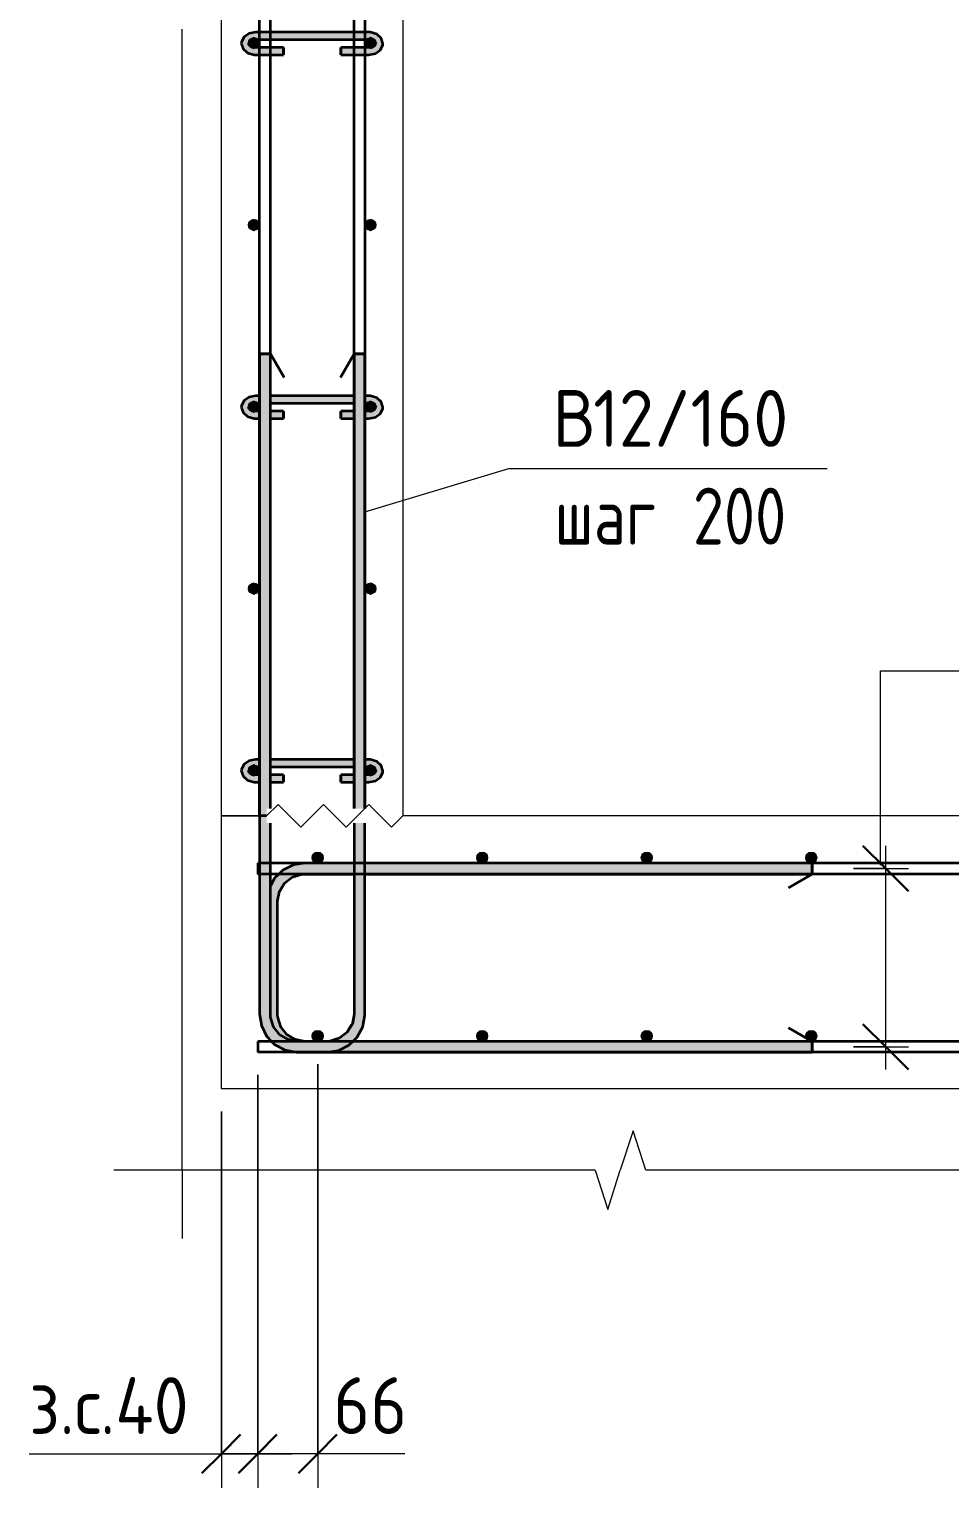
# Model space of a CAD drawing. Header units: millimetres. Extents: x 30199 to 69236, y -5153 to 33423.
# Drawn here: x 59886 to 60898, y -3369 to -1765 of the extents above; entities that cross this region are included whole.
import ezdxf

# ---------------------------------------------------------------- set-up
doc = ezdxf.new("R2010")
doc.units = ezdxf.units.MM
for name, color, linetype, lineweight in [('AA_Dim', 7, 'Continuous', 9), ('AA_Dim-25', 7, 'Continuous', 9), ('AA_Oformlenie', 7, 'Continuous', 9), ('AA_Vinoska', 7, 'Continuous', 9), ('AF_Stena_Опалубка', 253, 'Continuous', 20), ('KR_Armatura', 7, 'Continuous', 20), ('KR_Armatura_Tonkie', 7, 'Continuous', 20), ('KR_Fundament', 7, 'Continuous', 20)]:
    doc.layers.add(name, color=color, linetype=linetype, lineweight=lineweight)
doc.styles.add('ISOCPEUR_1', font='isocpeur.ttf', dxfattribs={"width": 0.9, "height": 62.5})
doc.styles.add('ISOCPEUR_8', font='isocpeur.ttf', dxfattribs={"width": 0.8, "height": 62.5})
doc.dimstyles.new('00_Точн_3_знака__прозр_', dxfattribs={"dimscale": 304.8, "dimtxt": 62.248823, "dimasz": 0.139436, "dimexe": 0.123031, "dimexo": 0.082021, "dimgap": 0.008202, "dimtad": 1, "dimdec": 3, "dimrnd": 0.001, "dimdsep": 46, "dimtxsty": 'ISOCPEUR_1', "dimblk1": 'OBLIQUE', "dimblk2": 'OBLIQUE', "dimsah": 1, "dimcen": 0.09, "dimdle": 0.123031, "dimazin": 0, "dimtfac": 1, "dimtdec": 4, "dimtix": 1, "dimtmove": 1, "dimatfit": 3, "dimfxl": 1, "dimtvp": 1, "dimtolj": 1, "dimtzin": 0, "dimlwd": 18, "dimlwe": 18, "dimarcsym": 2})
doc.dimstyles.new('10_Раскладка_арматуры_с_засечками', dxfattribs={"dimscale": 304.8, "dimtxt": 0.18, "dimasz": 0.164042, "dimexe": 0.082021, "dimexo": 0, "dimgap": 0, "dimtad": 1, "dimdec": 3, "dimrnd": 0.001, "dimdsep": 46, "dimtxsty": 'ISOCPEUR_1', "dimblk1": 'OBLIQUE', "dimblk2": 'OBLIQUE', "dimsah": 1, "dimcen": 0.09, "dimdle": 0.082021, "dimazin": 0, "dimtfac": 1, "dimtdec": 4, "dimtix": 1, "dimtmove": 0, "dimatfit": 3, "dimfxl": 1, "dimtvp": 1, "dimtolj": 1, "dimtzin": 0, "dimlwd": 18, "dimlwe": 18, "dimarcsym": 2})

# ---------------------------------------------------------------- blocks, each defined once
blk = doc.blocks.new('350_Стержень П торец СК-СГ _НесАрм_РабПлоск_ - 350_Стержень П торец СК-СГ _НесАрм_РабПлоск_-4075653-1-1 Армирование')
at = {"layer": 'KR_Armatura_Tonkie', "lineweight": 35}
for points in [[(-32781, -2724), (-32773.1, -2724), (-32772, -2716.2), (-32768.7, -2708.6), (-32764.3, -2702.8), (-32758.1, -2698), (-32749.8, -2694.9), (-32743.1, -2693.8), (-32743.1, -2682), (-32753.9, -2683.4), (-32764.1, -2687.6), (-32772.8, -2694.3), (-32779.4, -2703), (-32781, -2706.7), (-32781, -2722.8)], [(-32780, -2848), (-32773.1, -2848), (-32773.3, -2724), (-32781, -2724), (-32781, -2848), (-32780.6, -2848)], [(-32748.7, -2878), (-32743.1, -2878), (-32751, -2876.9), (-32758.8, -2873.5), (-32764.8, -2868.5), (-32769, -2863), (-32772, -2855.8), (-32773.3, -2848), (-32781, -2848), (-32780, -2855.8), (-32776.6, -2863.5), (-32771.7, -2869.6), (-32765.7, -2874.1), (-32757.8, -2877.1), (-32750.1, -2878)], [(-32185.1, -2890), (-32185.1, -2878), (-32689.9, -2878.2), (-32698.2, -2884.5), (-32709.1, -2888.7), (-32719, -2890), (-32195.3, -2890)]]:
    blk.add_hatch(color=256, dxfattribs=at).paths.add_polyline_path(points)
h = blk.add_hatch(color=256, dxfattribs=at)
h.paths.add_polyline_path([(-32185.1, -2694), (-32185.1, -2682), (-32677, -2682.2), (-32677, -2694), (-32195.3, -2694)])
h.paths.add_polyline_path([(-32689, -2694), (-32689, -2682), (-32743.1, -2682.2), (-32743.1, -2694), (-32699.6, -2694)])
for p, q in [((-32688.9, -2682), (-32743.1, -2682)), ((-32743.1, -2694), (-32688.9, -2694)), ((-32185.1, -2682), (-32677, -2682)), ((-32677, -2694), (-32185.1, -2694)), ((-32185.1, -2694), (-32211, -2709)), ((-32185.1, -2682), (-32185.1, -2694)), ((-32185.1, -2693.8), (-32185.1, -2682.2)), ((-32773.1, -2848), (-32773.1, -2724)), ((-32185.1, -2878), (-32211, -2863)), ((-32719, -2878), (-32743.1, -2878)), ((-32185.1, -2878), (-32689.7, -2878)), ((-32185.1, -2878), (-32185.1, -2890)), ((-32185.1, -2889.8), (-32185.1, -2878.2)), ((-32743.1, -2890), (-32185.1, -2890))]:
    blk.add_line(p, q, dxfattribs=at)
at = {"layer": 'KR_Armatura_Tonkie', "lineweight": 35, "flags": 128}
for points in [[(-32771.7, -2694), (-32776.5, -2698.6), (-32781, -2706.9)], [(-32773.1, -2724), (-32771.1, -2713.3), (-32765.5, -2704.1), (-32757, -2697.4), (-32746.6, -2694.2), (-32743.1, -2694)], [(-32743.1, -2682), (-32755.7, -2684), (-32767.3, -2689.7), (-32771.7, -2694)], [(-32743.1, -2878), (-32753.7, -2876), (-32763, -2870.4), (-32769.7, -2861.9), (-32772.9, -2851.5), (-32773.1, -2848)]]:
    blk.add_lwpolyline(points, dxfattribs=at)
blk = doc.blocks.new('261_Шпилька массив _НесАрм_РабПлоск_ - 8 А240-4169543-1-1 Армирование')
at = {"layer": 'KR_Armatura_Tonkie', "lineweight": 35}
for points in [[(-32797.1, -1791.8), (-32797.1, -1785), (-32803.2, -1783.5), (-32804.6, -1781.8), (-32805.1, -1780.5), (-32804, -1777.7), (-32800.5, -1775.5), (-32797.1, -1774.8), (-32797.1, -1768), (-32803.1, -1769), (-32805.9, -1770.3), (-32809.6, -1773.4), (-32811.8, -1776.2), (-32813.1, -1780.5), (-32811.8, -1784.8), (-32808.4, -1788.5), (-32803, -1791), (-32800.5, -1791.3)], [(-32676.9, -1774.8), (-32673.2, -1774.8), (-32673.2, -1768), (-32797.1, -1768.1), (-32797.1, -1774.8), (-32688.9, -1774.8)], [(-32733.3, -1776), (-32673.2, -1775.9), (-32673.2, -1774.8), (-32797.1, -1775.1), (-32797.1, -1776), (-32766.9, -1776)], [(-32673.2, -1791.8), (-32667.1, -1790.9), (-32661.9, -1788.5), (-32658.4, -1784.8), (-32657.2, -1780.5), (-32658.4, -1776.2), (-32660.8, -1772.6), (-32665.7, -1769.5), (-32673.2, -1768.1), (-32673.2, -1774.8), (-32669.2, -1775.6), (-32666.3, -1777.7), (-32665.3, -1780.7), (-32666, -1782.3), (-32667.8, -1783.7), (-32673.2, -1785.1), (-32673.2, -1791)], [(-32783.7, -1791.8), (-32766.8, -1791.8), (-32766.9, -1785), (-32797.1, -1785.1), (-32797.1, -1791.8), (-32793, -1791.8)], [(-32766.9, -1793), (-32766.8, -1792.8), (-32766.9, -1791.8), (-32797.1, -1791.8), (-32797.1, -1793), (-32781, -1793)], [(-32676.9, -1791.8), (-32673.2, -1791.8), (-32673.2, -1785), (-32703.5, -1785.1), (-32703.5, -1791.8), (-32682.8, -1791.8)], [(-32676.9, -1793), (-32673.2, -1792.8), (-32673.2, -1791.8), (-32703.5, -1791.8), (-32703.5, -1793), (-32682.8, -1793)], [(-32797.1, -2191.8), (-32797.1, -2185), (-32803.2, -2183.5), (-32804.6, -2181.8), (-32805.1, -2180.5), (-32804, -2177.7), (-32800.4, -2175.5), (-32797.1, -2174.8), (-32797.1, -2168), (-32803.1, -2169), (-32805.9, -2170.3), (-32809.1, -2172.8), (-32811.8, -2176.2), (-32813.1, -2180.5), (-32811.8, -2184.8), (-32807.7, -2188.8), (-32803, -2191), (-32800.5, -2191.3)], [(-32673.2, -2191.8), (-32667.1, -2190.9), (-32661.9, -2188.5), (-32658.4, -2184.8), (-32657.2, -2180.5), (-32658.4, -2176.2), (-32660.8, -2172.6), (-32666, -2169.4), (-32673.2, -2168.1), (-32673.2, -2174.8), (-32669.2, -2175.6), (-32666.3, -2177.7), (-32665.3, -2180.7), (-32666, -2182.3), (-32667.8, -2183.7), (-32673.2, -2185.1), (-32673.2, -2191)], [(-32797.1, -2591.8), (-32797.1, -2585), (-32803.2, -2583.5), (-32804.6, -2581.8), (-32805.1, -2580.5), (-32804, -2577.7), (-32800.5, -2575.5), (-32797.1, -2574.8), (-32797.1, -2568), (-32803.1, -2569), (-32805.9, -2570.3), (-32809.6, -2573.4), (-32811.8, -2576.2), (-32813.1, -2580.5), (-32811.8, -2584.8), (-32808.4, -2588.5), (-32803, -2591), (-32800.5, -2591.3)], [(-32673.2, -2591.8), (-32667.1, -2590.9), (-32661.9, -2588.5), (-32658.4, -2584.8), (-32657.2, -2580.5), (-32658.4, -2576.2), (-32660.8, -2572.6), (-32666, -2569.4), (-32673.2, -2568.1), (-32673.2, -2574.8), (-32669.2, -2575.6), (-32666.3, -2577.7), (-32665.3, -2580.7), (-32666, -2582.3), (-32667.8, -2583.7), (-32673.2, -2585.1), (-32673.2, -2591)]]:
    blk.add_hatch(color=256, dxfattribs=at).paths.add_polyline_path(points)
h = blk.add_hatch(color=256, dxfattribs=at)
h.paths.add_polyline_path([(-32797.1, -1793), (-32797.1, -1791.8), (-32803.2, -1790.9), (-32808.4, -1788.5), (-32806.9, -1789.8), (-32804.6, -1791.3), (-32803.1, -1792), (-32800.5, -1792.4)])
h.paths.add_polyline_path([(-32804.5, -1779), (-32803.2, -1777.4), (-32797.1, -1775.9), (-32797.1, -1774.8), (-32801.1, -1775.6), (-32804, -1777.7), (-32804.2, -1778.3)])
h = blk.add_hatch(color=256, dxfattribs=at)
h.paths.add_polyline_path([(-32673.2, -1793), (-32665.7, -1791.5), (-32660.8, -1788.4), (-32658.4, -1784.8), (-32661.9, -1788.5), (-32667.3, -1791), (-32673.2, -1791.8), (-32673.2, -1792.8)])
h.paths.add_polyline_path([(-32666, -1778.6), (-32666.3, -1777.7), (-32669.9, -1775.5), (-32673.2, -1775.1), (-32673.2, -1776), (-32672.6, -1776.1), (-32666, -1778.6)])
h = blk.add_hatch(color=256, dxfattribs=at)
h.paths.add_polyline_path([(-32797.1, -2193), (-32797.1, -2191.8), (-32803.2, -2190.9), (-32808.4, -2188.5), (-32808.2, -2188.8), (-32804.6, -2191.3), (-32803.1, -2192), (-32800.5, -2192.4)])
h.paths.add_polyline_path([(-32804.5, -2179), (-32803.2, -2177.4), (-32797.1, -2175.9), (-32797.1, -2174.8), (-32801.1, -2175.6), (-32804, -2177.7), (-32804.2, -2178.3)])
h = blk.add_hatch(color=256, dxfattribs=at)
h.paths.add_polyline_path([(-32733.3, -2174.8), (-32689, -2174.7), (-32689, -2168), (-32781, -2168.2), (-32781, -2174.8), (-32766.9, -2174.8)])
h.paths.add_polyline_path([(-32793, -2174.8), (-32793, -2174.8), (-32793, -2168), (-32797.1, -2168.1), (-32797.1, -2174.8), (-32793.3, -2174.8)])
h.paths.add_polyline_path([(-32673.2, -2174.8), (-32673.2, -2168), (-32677, -2168.1), (-32676.9, -2174.8)])
h = blk.add_hatch(color=256, dxfattribs=at)
h.paths.add_polyline_path([(-32676.9, -2176), (-32673.2, -2175.9), (-32673.2, -2174.8), (-32677, -2174.8), (-32677, -2176)])
h.paths.add_polyline_path([(-32797.1, -2176), (-32793, -2175.9), (-32793, -2174.8), (-32797.1, -2174.8), (-32797.1, -2175.9)])
h.paths.add_polyline_path([(-32781, -2176), (-32689, -2175.8), (-32689, -2174.8), (-32781, -2174.9), (-32781, -2175.9)])
h = blk.add_hatch(color=256, dxfattribs=at)
h.paths.add_polyline_path([(-32673.2, -2193), (-32665.7, -2191.5), (-32660.8, -2188.4), (-32658.4, -2184.8), (-32661.9, -2188.5), (-32667.3, -2191), (-32673.2, -2191.8), (-32673.2, -2192.8)])
h.paths.add_polyline_path([(-32666, -2178.6), (-32666.3, -2177.7), (-32669.9, -2175.5), (-32673.2, -2174.8), (-32673.2, -2176), (-32672.6, -2176.1), (-32666, -2178.6)])
h = blk.add_hatch(color=256, dxfattribs=at)
h.paths.add_polyline_path([(-32793, -2191.8), (-32793, -2191.6), (-32792.9, -2187.8), (-32793, -2185), (-32797.1, -2185.1), (-32797.1, -2191.8)])
h.paths.add_polyline_path([(-32766.9, -2191.8), (-32766.8, -2191.8), (-32766.9, -2185), (-32781, -2185.1), (-32781, -2191.8)])
h = blk.add_hatch(color=256, dxfattribs=at)
h.paths.add_polyline_path([(-32793, -2193), (-32793, -2192.8), (-32793, -2191.8), (-32797.1, -2191.8), (-32797.1, -2193)])
h.paths.add_polyline_path([(-32766.9, -2193), (-32766.8, -2192.8), (-32766.9, -2191.8), (-32781, -2191.8), (-32781, -2193)])
h = blk.add_hatch(color=256, dxfattribs=at)
h.paths.add_polyline_path([(-32689, -2191.8), (-32689, -2191.6), (-32688.9, -2187.9), (-32689, -2185), (-32703.5, -2185.1), (-32703.5, -2191.8), (-32699.6, -2191.8)])
h.paths.add_polyline_path([(-32677, -2191.8), (-32673.2, -2191.8), (-32673.2, -2185), (-32677, -2185.2), (-32677, -2191.8)])
h = blk.add_hatch(color=256, dxfattribs=at)
h.paths.add_polyline_path([(-32703.5, -2193), (-32689, -2192.8), (-32689, -2191.8), (-32703.5, -2191.8), (-32703.5, -2192.8)])
h.paths.add_polyline_path([(-32676.9, -2193), (-32673.2, -2192.8), (-32673.2, -2191.8), (-32677, -2191.9), (-32677, -2193)])
h = blk.add_hatch(color=256, dxfattribs=at)
h.paths.add_polyline_path([(-32797.1, -2593), (-32797.1, -2591.8), (-32803.2, -2590.9), (-32808.4, -2588.5), (-32809.1, -2588.1), (-32804.6, -2591.3), (-32803.1, -2592), (-32800.5, -2592.4)])
h.paths.add_polyline_path([(-32804.5, -2579), (-32803.2, -2577.4), (-32797.1, -2575.9), (-32797.1, -2574.8), (-32801.1, -2575.6), (-32804, -2577.7), (-32804.2, -2578.3)])
h = blk.add_hatch(color=256, dxfattribs=at)
h.paths.add_polyline_path([(-32699.6, -2574.8), (-32689, -2574.7), (-32689, -2568), (-32781, -2568.2), (-32781, -2574.8), (-32733.3, -2574.8)])
h.paths.add_polyline_path([(-32793, -2574.8), (-32793, -2568), (-32797.1, -2568.1), (-32797.1, -2574.8), (-32793, -2574.8)])
h.paths.add_polyline_path([(-32676.9, -2574.8), (-32673.2, -2574.8), (-32673.2, -2568), (-32677, -2568.1), (-32677, -2574.8)])
h = blk.add_hatch(color=256, dxfattribs=at)
h.paths.add_polyline_path([(-32676.9, -2576), (-32673.2, -2575.9), (-32673.2, -2574.8), (-32677, -2574.8), (-32677, -2576)])
h.paths.add_polyline_path([(-32797.1, -2576), (-32793, -2575.9), (-32793, -2574.8), (-32797.1, -2574.8), (-32797.1, -2575.9)])
h.paths.add_polyline_path([(-32781, -2576), (-32689, -2575.8), (-32689, -2574.8), (-32781, -2574.9), (-32781, -2575.9)])
h = blk.add_hatch(color=256, dxfattribs=at)
h.paths.add_polyline_path([(-32673.2, -2593), (-32665.7, -2591.5), (-32660.8, -2588.4), (-32658.4, -2584.8), (-32661.9, -2588.5), (-32667.3, -2591), (-32673.2, -2591.8), (-32673.2, -2592.8)])
h.paths.add_polyline_path([(-32666, -2578.6), (-32666.3, -2577.7), (-32669.9, -2575.5), (-32673.2, -2574.8), (-32673.2, -2576), (-32672.6, -2576.1), (-32666, -2578.6)])
h = blk.add_hatch(color=256, dxfattribs=at)
h.paths.add_polyline_path([(-32793, -2591.8), (-32793, -2585), (-32797.1, -2585.1), (-32797.1, -2591.8), (-32793, -2591.8)])
h.paths.add_polyline_path([(-32781, -2591.8), (-32766.8, -2591.8), (-32766.9, -2585), (-32781, -2585.1), (-32781, -2591.8)])
h = blk.add_hatch(color=256, dxfattribs=at)
h.paths.add_polyline_path([(-32797.1, -2593), (-32793, -2592.8), (-32793, -2591.8), (-32797.1, -2591.8), (-32797.1, -2592.8)])
h.paths.add_polyline_path([(-32766.8, -2593), (-32766.9, -2591.8), (-32781, -2591.8), (-32781, -2593), (-32766.9, -2593)])
h = blk.add_hatch(color=256, dxfattribs=at)
h.paths.add_polyline_path([(-32689, -2591.8), (-32689, -2591.6), (-32688.9, -2587.8), (-32689, -2585), (-32703.5, -2585.1), (-32703.5, -2591.8), (-32699.6, -2591.8)])
h.paths.add_polyline_path([(-32676.9, -2591.8), (-32673.2, -2591.8), (-32673.2, -2585), (-32677, -2585.2), (-32677, -2591.8)])
h = blk.add_hatch(color=256, dxfattribs=at)
h.paths.add_polyline_path([(-32676.9, -2593), (-32673.2, -2592.8), (-32673.2, -2591.8), (-32677, -2591.9), (-32677, -2593)])
h.paths.add_polyline_path([(-32703.5, -2593), (-32689, -2592.8), (-32689, -2591.8), (-32703.5, -2591.8), (-32703.5, -2592.8)])
for p, q in [((-32793, -1768), (-32797.1, -1768)), ((-32797.1, -1776), (-32793, -1776)), ((-32781, -1768), (-32793, -1768)), ((-32793, -1776), (-32781, -1776)), ((-32688.9, -1768), (-32781, -1768)), ((-32781, -1776), (-32688.9, -1776)), ((-32676.9, -1768), (-32688.9, -1768)), ((-32688.9, -1776), (-32676.9, -1776)), ((-32673.2, -1768), (-32676.9, -1768)), ((-32676.9, -1776), (-32673.2, -1776)), ((-32793, -1785), (-32797.1, -1785)), ((-32797.1, -1793), (-32793, -1793)), ((-32781, -1785), (-32793, -1785)), ((-32793, -1793), (-32781, -1793)), ((-32766.8, -1785), (-32781, -1785)), ((-32781, -1793), (-32766.8, -1793)), ((-32766.8, -1785), (-32766.8, -1791.8)), ((-32766.8, -1786.2), (-32766.8, -1785.1)), ((-32766.8, -1792.8), (-32766.8, -1786.2)), ((-32766.8, -1791.8), (-32766.8, -1793)), ((-32688.9, -1785), (-32703.5, -1785)), ((-32703.5, -1791.8), (-32703.5, -1785)), ((-32703.5, -1785.1), (-32703.5, -1786.2)), ((-32703.5, -1786.2), (-32703.5, -1792.8)), ((-32703.5, -1793), (-32703.5, -1791.8)), ((-32703.5, -1793), (-32688.9, -1793)), ((-32676.9, -1785), (-32688.9, -1785)), ((-32688.9, -1793), (-32676.9, -1793)), ((-32673.2, -1785), (-32676.9, -1785)), ((-32676.9, -1793), (-32673.2, -1793)), ((-32793, -2168), (-32797.1, -2168)), ((-32797.1, -2176), (-32793, -2176)), ((-32689, -2168), (-32781, -2168)), ((-32781, -2176), (-32689, -2176)), ((-32673.2, -2168), (-32676.9, -2168)), ((-32676.9, -2176), (-32673.2, -2176)), ((-32793, -2185), (-32797.1, -2185)), ((-32797.1, -2193), (-32793, -2193)), ((-32766.8, -2185), (-32781, -2185)), ((-32781, -2193), (-32766.8, -2193)), ((-32766.8, -2185), (-32766.8, -2191.8)), ((-32766.8, -2186.2), (-32766.8, -2185.1)), ((-32766.8, -2188.8), (-32766.8, -2186.2)), ((-32766.8, -2192.8), (-32766.8, -2189)), ((-32766.8, -2191.8), (-32766.8, -2193)), ((-32689, -2185), (-32703.5, -2185)), ((-32703.5, -2191.8), (-32703.5, -2185)), ((-32703.5, -2185.1), (-32703.5, -2186.2)), ((-32703.5, -2186.2), (-32703.5, -2188.8)), ((-32703.5, -2189), (-32703.5, -2192.8)), ((-32703.5, -2193), (-32703.5, -2191.8)), ((-32703.5, -2193), (-32689, -2193)), ((-32673.2, -2185), (-32676.9, -2185)), ((-32676.9, -2193), (-32673.2, -2193)), ((-32793, -2568), (-32797.1, -2568)), ((-32797.1, -2576), (-32793, -2576)), ((-32689, -2568), (-32781, -2568)), ((-32781, -2576), (-32689, -2576)), ((-32673.2, -2568), (-32676.9, -2568)), ((-32676.9, -2576), (-32673.2, -2576)), ((-32793, -2585), (-32797.1, -2585)), ((-32797.1, -2593), (-32793, -2593)), ((-32766.8, -2585), (-32781, -2585)), ((-32781, -2593), (-32766.8, -2593)), ((-32766.8, -2585), (-32766.8, -2591.8)), ((-32766.8, -2586.2), (-32766.8, -2585.1)), ((-32766.8, -2592.8), (-32766.8, -2586.2)), ((-32766.8, -2591.8), (-32766.8, -2593)), ((-32689, -2585), (-32703.5, -2585)), ((-32703.5, -2591.8), (-32703.5, -2585)), ((-32703.5, -2585.1), (-32703.5, -2586.2)), ((-32703.5, -2586.2), (-32703.5, -2592.8)), ((-32703.5, -2593), (-32703.5, -2591.8)), ((-32703.5, -2593), (-32689, -2593)), ((-32673.2, -2585), (-32676.9, -2585)), ((-32676.9, -2593), (-32673.2, -2593))]:
    blk.add_line(p, q, dxfattribs=at)
at = {"layer": 'KR_Armatura_Tonkie', "lineweight": 35, "flags": 128}
for points in [[(-32797.1, -1768), (-32804.6, -1769.5), (-32810.3, -1773.4), (-32812.9, -1778.9), (-32813.1, -1780.5)], [(-32813.1, -1780.5), (-32811.2, -1786.4), (-32806.2, -1790.8), (-32798.9, -1792.9), (-32797.1, -1793)], [(-32805.1, -1780.5), (-32804.1, -1778.5), (-32800.3, -1776.4), (-32797.1, -1776)], [(-32797.1, -1785), (-32802.1, -1783.9), (-32804.7, -1781.7), (-32805.1, -1780.5)], [(-32657.2, -1780.5), (-32659.1, -1774.6), (-32664.1, -1770.2), (-32671.4, -1768.1), (-32673.2, -1768)], [(-32673.2, -1776), (-32668.2, -1777.1), (-32665.6, -1779.3), (-32665.2, -1780.5)], [(-32673.2, -1793), (-32665.6, -1791.5), (-32660, -1787.6), (-32657.3, -1782.1), (-32657.2, -1780.5)], [(-32665.2, -1780.5), (-32666.2, -1782.5), (-32669.9, -1784.5), (-32673.2, -1785)], [(-32797.1, -2168), (-32804.6, -2169.5), (-32810.3, -2173.4), (-32812.9, -2178.9), (-32813.1, -2180.5)], [(-32813.1, -2180.5), (-32811.2, -2186.4), (-32806.2, -2190.8), (-32798.9, -2192.9), (-32797.1, -2193)], [(-32805.1, -2180.5), (-32804.1, -2178.5), (-32800.3, -2176.4), (-32797.1, -2176)], [(-32797.1, -2185), (-32802.1, -2183.9), (-32804.7, -2181.7), (-32805.1, -2180.5)], [(-32657.2, -2180.5), (-32659.1, -2174.6), (-32664.1, -2170.2), (-32671.4, -2168.1), (-32673.2, -2168)], [(-32673.2, -2176), (-32668.2, -2177.1), (-32665.6, -2179.3), (-32665.2, -2180.5)], [(-32673.2, -2193), (-32665.6, -2191.5), (-32660, -2187.6), (-32657.3, -2182.1), (-32657.2, -2180.5)], [(-32665.2, -2180.5), (-32666.2, -2182.5), (-32669.9, -2184.5), (-32673.2, -2185)], [(-32797.1, -2568), (-32804.6, -2569.5), (-32810.3, -2573.4), (-32812.9, -2578.9), (-32813.1, -2580.5)], [(-32813.1, -2580.5), (-32811.2, -2586.4), (-32806.2, -2590.8), (-32798.9, -2592.9), (-32797.1, -2593)], [(-32805.1, -2580.5), (-32804.1, -2578.5), (-32800.3, -2576.4), (-32797.1, -2576)], [(-32797.1, -2585), (-32802.1, -2583.9), (-32804.7, -2581.7), (-32805.1, -2580.5)], [(-32657.2, -2580.5), (-32659.1, -2574.6), (-32664.1, -2570.2), (-32671.4, -2568.1), (-32673.2, -2568)], [(-32673.2, -2576), (-32668.2, -2577.1), (-32665.6, -2579.3), (-32665.2, -2580.5)], [(-32673.2, -2593), (-32665.6, -2591.5), (-32660, -2587.6), (-32657.3, -2582.1), (-32657.2, -2580.5)], [(-32665.2, -2580.5), (-32666.2, -2582.5), (-32669.9, -2584.5), (-32673.2, -2585)]]:
    blk.add_lwpolyline(points, dxfattribs=at)
blk = doc.blocks.new('265_Выпуск П одной длины _НесАрм_РабПлоск_ - В1 _d12_ t250-V4-1-1 Армирование')
at = {"layer": 'KR_Armatura_Tonkie', "lineweight": 35}
for p, q in [((-32793, -2122), (-32793, -2168)), ((-32781.2, -2122), (-32792.8, -2122)), ((-32792.8, -2122), (-32781.2, -2122)), ((-32781, -2168), (-32781, -2122)), ((-32781, -2122), (-32766, -2148)), ((-32689, -2122), (-32704, -2148)), ((-32689, -2122), (-32689, -2168)), ((-32688.8, -2122), (-32677.2, -2122)), ((-32677.2, -2122), (-32688.8, -2122)), ((-32677, -2168), (-32677, -2122)), ((-32793, -2176), (-32793, -2185)), ((-32781, -2185), (-32781, -2176)), ((-32689, -2176), (-32689, -2185)), ((-32677, -2185), (-32677, -2176)), ((-32793, -2193), (-32793, -2568)), ((-32781, -2568), (-32781, -2193)), ((-32689, -2193), (-32689, -2568)), ((-32677, -2568), (-32677, -2193)), ((-32793, -2576), (-32793, -2585)), ((-32781, -2585), (-32781, -2576)), ((-32689, -2576), (-32689, -2585)), ((-32677, -2585), (-32677, -2576)), ((-32793, -2593), (-32793, -2682)), ((-32781, -2622), (-32781, -2593)), ((-32689, -2593), (-32689, -2622)), ((-32677, -2622), (-32677, -2593)), ((-32781, -2682), (-32781, -2638)), ((-32689, -2638), (-32689, -2682)), ((-32677, -2682), (-32677, -2638)), ((-32793, -2682), (-32793, -2694)), ((-32793, -2694), (-32793, -2848)), ((-32781, -2694), (-32781, -2682)), ((-32781, -2706.7), (-32781, -2694)), ((-32689, -2694), (-32689, -2848)), ((-32677, -2848), (-32677, -2694)), ((-32689, -2848), (-32690.7, -2857.5)), ((-32697.4, -2868.5), (-32704.7, -2874.3)), ((-32691.8, -2860), (-32695.7, -2866.5)), ((-32719, -2878), (-32743.1, -2878)), ((-32706.5, -2875), (-32714, -2877.3)), ((-32751, -2890), (-32719, -2890))]:
    blk.add_line(p, q, dxfattribs=at)
at = {"layer": 'KR_Armatura_Tonkie', "lineweight": 35, "flags": 128}
for points in [[(-32677.6, -2852.4), (-32677, -2849.5), (-32677, -2848)], [(-32791.2, -2859.8), (-32791, -2860.7), (-32789.7, -2863.4)], [(-32786.1, -2870.7), (-32785.3, -2872.2), (-32783.3, -2874.3)], [(-32687.3, -2875.1), (-32685.6, -2873.4), (-32684.5, -2871.4)], [(-32680.9, -2864.7), (-32679.4, -2862.1), (-32679.1, -2860.6)], [(-32778.1, -2879.7), (-32776.4, -2881.4), (-32774.4, -2882.5)], [(-32767.7, -2886.1), (-32765.1, -2887.5), (-32763.6, -2887.8)], [(-32755.4, -2889.4), (-32752.5, -2890), (-32751, -2890)]]:
    blk.add_lwpolyline(points, dxfattribs=at)
blk = doc.blocks.new('265_Выпуск П одной длины _НесАрм_РабПлоск_ - В1 _d12_ t250-V5-1-1 Армирование')
at = {"layer": 'KR_Armatura_Tonkie', "lineweight": 35}
for points in [[(-32787, -2848), (-32781, -2848), (-32781.2, -2638), (-32785.2, -2638), (-32785, -2622), (-32781, -2622), (-32781.2, -2122), (-32793, -2122), (-32792.8, -2848), (-32788.5, -2848)], [(-32751, -2890), (-32751, -2878), (-32759.3, -2876.8), (-32766.9, -2873.3), (-32772.7, -2868.5), (-32777, -2863), (-32780, -2855.8), (-32781.2, -2848), (-32793, -2848), (-32791.6, -2858.9), (-32787.4, -2869), (-32780.3, -2878), (-32772, -2884.4), (-32761.9, -2888.6), (-32756, -2889.3)], [(-32719, -2890), (-32708.1, -2888.6), (-32698, -2884.4), (-32688.9, -2877.2), (-32682.4, -2868.5), (-32678.4, -2858.9), (-32677.2, -2848), (-32689, -2848), (-32690.2, -2856.3), (-32693, -2863), (-32697.8, -2869.2), (-32704, -2874), (-32711.2, -2877), (-32719, -2878.2), (-32719, -2889.8)], [(-32751, -2890), (-32719, -2889.8), (-32719, -2878), (-32751, -2878.2), (-32751, -2889.8)]]:
    blk.add_hatch(color=256, dxfattribs=at).paths.add_polyline_path(points)
h = blk.add_hatch(color=256, dxfattribs=at)
h.paths.add_polyline_path([(-32683, -2848), (-32677, -2848), (-32677.2, -2638), (-32689, -2638), (-32688.8, -2848), (-32684.5, -2848)])
h.paths.add_polyline_path([(-32683, -2622), (-32677, -2622), (-32677.2, -2122), (-32689, -2122), (-32688.8, -2622), (-32684.1, -2622)])
for p, q in [((-32793, -2122), (-32793, -2682)), ((-32793, -2122), (-32781, -2122)), ((-32781.2, -2122), (-32792.8, -2122)), ((-32781, -2622), (-32781, -2122)), ((-32781, -2122), (-32766, -2148)), ((-32689, -2122), (-32704, -2148)), ((-32689, -2122), (-32689, -2622)), ((-32689, -2122), (-32677, -2122)), ((-32677.2, -2122), (-32688.8, -2122)), ((-32677, -2622), (-32677, -2122)), ((-32781, -2682), (-32781, -2638)), ((-32689, -2638), (-32689, -2682)), ((-32677, -2682), (-32677, -2638)), ((-32793, -2682), (-32793, -2694)), ((-32793, -2694), (-32793, -2848)), ((-32781, -2694), (-32781, -2682)), ((-32781, -2848), (-32781, -2694)), ((-32689, -2682), (-32689, -2694)), ((-32689, -2694), (-32689, -2848)), ((-32677, -2694), (-32677, -2682)), ((-32677, -2848), (-32677, -2694)), ((-32719, -2878), (-32751, -2878)), ((-32751, -2890), (-32719, -2890))]:
    blk.add_line(p, q, dxfattribs=at)
at = {"layer": 'KR_Armatura_Tonkie', "lineweight": 35, "flags": 128}
for points in [[(-32793, -2848), (-32791, -2860.7), (-32785.3, -2872.2), (-32779.7, -2878)], [(-32751, -2878), (-32761.6, -2876), (-32770.9, -2870.4), (-32777.6, -2861.9), (-32780.8, -2851.5), (-32781, -2848)], [(-32689, -2848), (-32690.9, -2858.7), (-32696.6, -2867.9), (-32705.1, -2874.6), (-32715.4, -2877.8), (-32719, -2878)], [(-32690.3, -2878), (-32685.6, -2873.4), (-32679.4, -2862.1), (-32677, -2849.5), (-32677, -2848)], [(-32779.7, -2878), (-32776.4, -2881.4), (-32765.1, -2887.5), (-32752.5, -2890), (-32751, -2890)], [(-32719, -2890), (-32706.3, -2888), (-32694.8, -2882.3), (-32690.3, -2878)]]:
    blk.add_lwpolyline(points, dxfattribs=at)
blk = doc.blocks.new('011_Прямоугольник обрыва _ЭлУзла_ - 011_Прямоугольник обрыва _ЭлУзла_-4170471-1-1 Армирование')
at = {"layer": 'AA_Oformlenie'}
for p, q in [((-32878.2, -3019.7), (-32878.2, -1764.7)), ((-32423.7, -3019.7), (-32878.2, -3019.7)), ((-31459.6, -3019.7), (-32368, -3019.7))]:
    blk.add_line(p, q, dxfattribs=at)
blk = doc.blocks.new('Последовательность узлов - 3мм масшт20 маскировка-V6-1-1 Армирование')
at = {"layer": 'AA_Oformlenie'}
for p, q in [((-32785.2, -2630), (-32772.7, -2617.5)), ((-32772.7, -2617.5), (-32747.7, -2642.5)), ((-32735.2, -2630), (-32747.7, -2642.5)), ((-32735.2, -2630), (-32722.7, -2617.5)), ((-32722.7, -2617.5), (-32697.7, -2642.5)), ((-32685.2, -2630), (-32697.7, -2642.5)), ((-32685.2, -2630), (-32672.7, -2617.5)), ((-32672.7, -2617.5), (-32647.7, -2642.5)), ((-32635.2, -2630), (-32647.7, -2642.5))]:
    blk.add_line(p, q, dxfattribs=at)
blk = doc.blocks.new('042_М_Арматуры - Диам длина поз _ Комментарий-3662934-1-1 Армирование')
at = {"layer": 'AA_Vinoska'}
blk.add_line((-32056.3, -2470.4), (-31706.3, -2470.4), dxfattribs=at)
blk = doc.blocks.new('DIMBLOCK70-1-1 Армирование')
at = {"layer": 'AA_Dim-25', "lineweight": 18}
for p, q in [((60137, -2915), (60137, -3369.1)), ((60137, -3331.6), (60137, -2915)), ((60097, -2955), (60097, -3369.1)), ((60097, -3331.6), (60097, -2955)), ((59885.6, -3331.5), (60099.7, -3331.5)), ((60059.5, -3331.6), (60174.5, -3331.6)), ((60099.7, -3331.5), (60117, -3331.6))]:
    blk.add_line(p, q, dxfattribs=at)
at = {"layer": 'AA_Dim-25', "lineweight": 30}
for p, q in [((60097, -3331.6), (60118.2, -3310.3)), ((60137, -3331.6), (60158.2, -3310.3)), ((60097, -3331.6), (60075.7, -3352.8)), ((60137, -3331.6), (60115.7, -3352.8))]:
    blk.add_line(p, q, dxfattribs=at)
at = {"layer": 'AA_Dim-25', "color": 0, "lineweight": 18, "insert": (59885.6, -3247.4), "char_height": 62.5, "width": 226.969, "attachment_point": 1, "line_spacing_factor": 1.149209, "style": 'ISOCPEUR_1'}
blk.add_mtext('з.с.40', dxfattribs=at)
blk = doc.blocks.new('_Oblique')
at = {"color": 0, "linetype": 'ByBlock', "lineweight": -2}
blk.add_line((-0.5, -0.5), (0.5, 0.5), dxfattribs=at)
blk = doc.blocks.new('DIMBLOCK72-1-1 Армирование')
at = {"layer": 'AA_Dim-25', "lineweight": 18}
for p, q in [((60203, -2903), (60203, -3369.1)), ((60203, -3331.6), (60203, -2903)), ((60137, -2915), (60137, -3369.1)), ((60137, -3331.6), (60137, -2915)), ((60240.5, -3331.6), (60099.5, -3331.6)), ((60195, -3331.5), (60170, -3331.6)), ((60299, -3331.5), (60195, -3331.5))]:
    blk.add_line(p, q, dxfattribs=at)
at = {"layer": 'AA_Dim-25', "lineweight": 30}
for p, q in [((60137, -3331.6), (60158.2, -3310.3)), ((60203, -3331.6), (60224.2, -3310.3)), ((60137, -3331.6), (60115.7, -3352.8)), ((60203, -3331.6), (60181.7, -3352.8))]:
    blk.add_line(p, q, dxfattribs=at)
at = {"layer": 'AA_Dim-25', "color": 0, "lineweight": 18, "insert": (60220, -3247.4), "char_height": 62.5, "width": 94.81, "attachment_point": 1, "line_spacing_factor": 1.149209, "style": 'ISOCPEUR_1'}
blk.add_mtext('66', dxfattribs=at)
blk = doc.blocks.new('DIMBLOCK75-1-1 Армирование')
at = {"layer": 'AA_Dim-25', "lineweight": 30}
for p, q in [((60827.8, -2688), (60802.8, -2663)), ((60827.8, -2688), (60852.8, -2713)), ((60827.8, -2884), (60802.8, -2859)), ((60827.8, -2884), (60852.8, -2909))]:
    blk.add_line(p, q, dxfattribs=at)
at = {"layer": 'AA_Dim-25', "lineweight": 18}
for p, q in [((60827.8, -2909), (60827.8, -2663)), ((60792.4, -2688), (60852.8, -2688)), ((60827.8, -2688), (60792.4, -2688)), ((60792.4, -2884), (60852.8, -2884)), ((60827.8, -2884), (60792.4, -2884))]:
    blk.add_line(p, q, dxfattribs=at)

msp = doc.modelspace()

# ---------------------------------------------------------------- hatches: boundary and pattern name
at = {"layer": 'KR_Armatura'}
h = msp.add_hatch(color=256, dxfattribs=at)
edge = h.paths.add_edge_path()
edge.add_arc((60132.81, -1779.9998), 6, 0, 360)
for points in [[(60132.81, -1785.9998), (60138.0061, -1782.9998), (60138.0061, -1776.9998), (60132.81, -1773.9998), (60127.6138, -1776.9998), (60127.6138, -1782.9998), (60131.5377, -1785.2652)], [(60260.9313, -1785.9998), (60266.1275, -1782.9998), (60266.0168, -1776.9359), (60260.9313, -1773.9998), (60255.7352, -1776.9998), (60255.7352, -1782.9998)], [(60132.81, -1985.9998), (60138.0061, -1982.9998), (60138.0061, -1976.9998), (60132.81, -1973.9998), (60127.6138, -1976.9998), (60127.6138, -1982.9998)], [(60260.9313, -1985.9998), (60266.1275, -1982.9998), (60266.1275, -1976.9998), (60260.9313, -1973.9998), (60255.7352, -1976.9998), (60255.7352, -1982.9998)], [(60132.81, -2185.9998), (60138.0061, -2182.9998), (60138.0061, -2176.9998), (60132.7517, -2174.0334), (60127.6138, -2176.9998), (60127.6138, -2182.9998), (60131.5377, -2185.2652)], [(60260.9313, -2185.9998), (60266.1275, -2182.9998), (60266.0168, -2176.9359), (60260.8731, -2174.0334), (60255.7352, -2176.9998), (60255.7352, -2182.9998)], [(60132.81, -2385.9998), (60138.0061, -2382.9998), (60138.0061, -2376.9998), (60132.81, -2373.9998), (60127.6138, -2376.9998), (60127.6138, -2382.9998), (60131.5377, -2385.2652)], [(60260.9313, -2385.9998), (60266.1275, -2382.9998), (60266.0168, -2376.9359), (60260.9313, -2373.9998), (60255.7352, -2376.9998), (60255.7352, -2382.9998)], [(60132.81, -2585.9998), (60138.0061, -2582.9998), (60138.0061, -2576.9998), (60132.81, -2573.9998), (60127.6138, -2576.9998), (60127.6138, -2582.9998), (60131.5377, -2585.2652)], [(60260.9313, -2585.9998), (60266.1275, -2582.9998), (60266.0168, -2576.9359), (60260.9313, -2573.9998), (60255.7352, -2576.9998), (60255.7352, -2582.9998)], [(60205.9661, -2681.1962), (60208.9661, -2676), (60205.9661, -2670.8038), (60199.9661, -2670.8038), (60196.9661, -2676), (60199.9661, -2681.1962)], [(60380.9661, -2681.1962), (60386.9661, -2681.1962), (60389.9661, -2676), (60386.9661, -2670.8038), (60380.9661, -2670.8038), (60377.9661, -2676)], [(60561.9661, -2681.1962), (60567.9661, -2681.1962), (60570.9661, -2676), (60567.9661, -2670.8038), (60561.9661, -2670.8038), (60558.9661, -2676)], [(60742.9661, -2681.1962), (60748.9661, -2681.1962), (60751.9661, -2676), (60748.9661, -2670.8038), (60742.9661, -2670.8038), (60739.9661, -2676)], [(60199.9661, -2877.1962), (60205.9661, -2877.1962), (60208.9661, -2872), (60205.9661, -2866.8038), (60199.9661, -2866.8038), (60196.9661, -2872), (60198.7773, -2875.1371)], [(60380.9661, -2877.1962), (60386.9661, -2877.1962), (60389.9661, -2872), (60386.9661, -2866.8038), (60380.9661, -2866.8038), (60377.9661, -2872)], [(60561.9661, -2877.1962), (60567.9661, -2877.1962), (60570.9661, -2872), (60567.9661, -2866.8038), (60561.9661, -2866.8038), (60558.9661, -2872)], [(60742.9661, -2877.1962), (60748.9661, -2877.1962), (60751.9661, -2872), (60748.9661, -2866.8038), (60742.9661, -2866.8038), (60739.9661, -2872)]]:
    msp.add_hatch(color=256, dxfattribs=at).paths.add_polyline_path(points)
h = msp.add_hatch(color=256, dxfattribs=at)
edge = h.paths.add_edge_path()
edge.add_arc((60260.9313, -1779.9998), 6, 0, 360)
h = msp.add_hatch(color=256, dxfattribs=at)
edge = h.paths.add_edge_path()
edge.add_arc((60132.81, -1979.9998), 6, 0, 360)
h = msp.add_hatch(color=256, dxfattribs=at)
edge = h.paths.add_edge_path()
edge.add_arc((60260.9313, -1979.9998), 6, 0, 360)
h = msp.add_hatch(color=256, dxfattribs=at)
edge = h.paths.add_edge_path()
edge.add_arc((60132.81, -2179.9998), 6, 0, 360)
h = msp.add_hatch(color=256, dxfattribs=at)
edge = h.paths.add_edge_path()
edge.add_arc((60260.9313, -2179.9998), 6, 0, 360)
h = msp.add_hatch(color=256, dxfattribs=at)
edge = h.paths.add_edge_path()
edge.add_arc((60132.81, -2379.9998), 6, 0, 360)
h = msp.add_hatch(color=256, dxfattribs=at)
edge = h.paths.add_edge_path()
edge.add_arc((60260.9313, -2379.9998), 6, 0, 360)
h = msp.add_hatch(color=256, dxfattribs=at)
edge = h.paths.add_edge_path()
edge.add_arc((60132.81, -2579.9998), 6, 0, 360)
h = msp.add_hatch(color=256, dxfattribs=at)
edge = h.paths.add_edge_path()
edge.add_arc((60260.9313, -2579.9998), 6, 0, 360)
h = msp.add_hatch(color=256, dxfattribs=at)
edge = h.paths.add_edge_path()
edge.add_arc((60202.9661, -2676), 6, 0, 360)
h = msp.add_hatch(color=256, dxfattribs=at)
edge = h.paths.add_edge_path()
edge.add_arc((60383.9661, -2676), 6, 0, 360)
h = msp.add_hatch(color=256, dxfattribs=at)
edge = h.paths.add_edge_path()
edge.add_arc((60564.9661, -2676), 6, 0, 360)
h = msp.add_hatch(color=256, dxfattribs=at)
edge = h.paths.add_edge_path()
edge.add_arc((60745.9661, -2676), 6, 0, 360)
h = msp.add_hatch(color=256, dxfattribs=at)
edge = h.paths.add_edge_path()
edge.add_arc((60202.9661, -2872), 6, 0, 360)
h = msp.add_hatch(color=256, dxfattribs=at)
edge = h.paths.add_edge_path()
edge.add_arc((60383.9661, -2872), 6, 0, 360)
h = msp.add_hatch(color=256, dxfattribs=at)
edge = h.paths.add_edge_path()
edge.add_arc((60564.9661, -2872), 6, 0, 360)
h = msp.add_hatch(color=256, dxfattribs=at)
edge = h.paths.add_edge_path()
edge.add_arc((60745.9661, -2872), 6, 0, 360)

# ---------------------------------------------------------------- linework, layer by layer
at = {"layer": 'AA_Vinoska'}
for p, q in [((60254.7538, -2295.7544), (60413.4307, -2247.9601)), ((60822.2593, -2470.3992), (60875.7581, -2470.3992)), ((60822.2593, -2684.3947), (60822.2593, -2470.3992)), ((60549.9228, -2976.3391), (60535.8456, -3019.6642)), ((60564, -3019.6642), (60549.9228, -2976.3391)), ((60053.8098, -3019.6642), (59978.8098, -3019.6642)), ((60053.8098, -3019.6642), (60053.8098, -3094.6642)), ((60508.3456, -3019.6642), (60522.0956, -3062.9654)), ((60522.0956, -3062.9654), (60535.8456, -3019.6642))]:
    msp.add_line(p, q, dxfattribs=at)
at = {"layer": 'AF_Stena_Опалубка'}
for p, q in [((60296.9661, -2630), (60296.9661, 1265)), ((60096.9661, -1751.0442), (60096.9661, -2630)), ((60096.9661, -2630), (60146.8029, -2630))]:
    msp.add_line(p, q, dxfattribs=at)
at = {"layer": 'KR_Armatura'}
for p, q in [((60132.81, -1773.9998), (60127.6138, -1776.9998)), ((60127.6138, -1776.9998), (60127.6138, -1782.9998)), ((60138.0061, -1776.9998), (60132.81, -1773.9998)), ((60138.0061, -1782.9998), (60138.0061, -1776.9998)), ((60260.9313, -1773.9998), (60255.7352, -1776.9998)), ((60255.7352, -1776.9998), (60255.7352, -1782.9998)), ((60266.0168, -1776.9359), (60260.9313, -1773.9998)), ((60266.1275, -1782.9998), (60266.0168, -1776.9359)), ((60127.6138, -1782.9998), (60131.5377, -1785.2652)), ((60131.5377, -1785.2652), (60132.81, -1785.9998)), ((60132.81, -1785.9998), (60138.0061, -1782.9998)), ((60255.7352, -1782.9998), (60260.9313, -1785.9998)), ((60260.9313, -1785.9998), (60266.1275, -1782.9998)), ((60132.81, -1973.9998), (60127.6138, -1976.9998)), ((60127.6138, -1976.9998), (60127.6138, -1982.9998)), ((60127.6138, -1982.9998), (60132.81, -1985.9998)), ((60138.0061, -1976.9998), (60132.81, -1973.9998)), ((60132.81, -1985.9998), (60138.0061, -1982.9998)), ((60138.0061, -1982.9998), (60138.0061, -1976.9998)), ((60260.9313, -1973.9998), (60255.7352, -1976.9998)), ((60255.7352, -1976.9998), (60255.7352, -1982.9998)), ((60255.7352, -1982.9998), (60260.9313, -1985.9998)), ((60266.1275, -1976.9998), (60260.9313, -1973.9998)), ((60260.9313, -1985.9998), (60266.1275, -1982.9998)), ((60266.1275, -1982.9998), (60266.1275, -1976.9998)), ((60132.7517, -2174.0334), (60127.6138, -2176.9998)), ((60127.6138, -2176.9998), (60127.6138, -2182.9998)), ((60138.0061, -2176.9998), (60132.7517, -2174.0334)), ((60138.0061, -2182.9998), (60138.0061, -2176.9998)), ((60260.8731, -2174.0334), (60255.7352, -2176.9998)), ((60255.7352, -2176.9998), (60255.7352, -2182.9998)), ((60266.0168, -2176.9359), (60260.8731, -2174.0334)), ((60266.1275, -2182.9998), (60266.0168, -2176.9359)), ((60127.6138, -2182.9998), (60131.5377, -2185.2652)), ((60131.5377, -2185.2652), (60132.81, -2185.9998)), ((60132.81, -2185.9998), (60138.0061, -2182.9998)), ((60255.7352, -2182.9998), (60260.9313, -2185.9998)), ((60260.9313, -2185.9998), (60266.1275, -2182.9998)), ((60132.81, -2373.9998), (60127.6138, -2376.9998)), ((60138.0061, -2376.9998), (60132.81, -2373.9998)), ((60260.9313, -2373.9998), (60255.7352, -2376.9998)), ((60266.0168, -2376.9359), (60260.9313, -2373.9998)), ((60127.6138, -2376.9998), (60127.6138, -2382.9998)), ((60127.6138, -2382.9998), (60131.5377, -2385.2652)), ((60131.5377, -2385.2652), (60132.81, -2385.9998)), ((60132.81, -2385.9998), (60138.0061, -2382.9998)), ((60138.0061, -2382.9998), (60138.0061, -2376.9998)), ((60255.7352, -2376.9998), (60255.7352, -2382.9998)), ((60255.7352, -2382.9998), (60260.9313, -2385.9998)), ((60260.9313, -2385.9998), (60266.1275, -2382.9998)), ((60266.1275, -2382.9998), (60266.0168, -2376.9359)), ((60132.81, -2573.9998), (60127.6138, -2576.9998)), ((60127.6138, -2576.9998), (60127.6138, -2582.9998)), ((60138.0061, -2576.9998), (60132.81, -2573.9998)), ((60138.0061, -2582.9998), (60138.0061, -2576.9998)), ((60260.9313, -2573.9998), (60255.7352, -2576.9998)), ((60255.7352, -2576.9998), (60255.7352, -2582.9998)), ((60266.0168, -2576.9359), (60260.9313, -2573.9998)), ((60266.1275, -2582.9998), (60266.0168, -2576.9359)), ((60127.6138, -2582.9998), (60131.5377, -2585.2652)), ((60131.5377, -2585.2652), (60132.81, -2585.9998)), ((60132.81, -2585.9998), (60138.0061, -2582.9998)), ((60255.7352, -2582.9998), (60260.9313, -2585.9998)), ((60260.9313, -2585.9998), (60266.1275, -2582.9998)), ((60199.9661, -2670.8038), (60196.9661, -2676)), ((60196.9661, -2676), (60199.9661, -2681.1962)), ((60205.9661, -2670.8038), (60199.9661, -2670.8038)), ((60208.9661, -2676), (60205.9661, -2670.8038)), ((60205.9661, -2681.1962), (60208.9661, -2676)), ((60380.9661, -2670.8038), (60377.9661, -2676)), ((60377.9661, -2676), (60380.9661, -2681.1962)), ((60386.9661, -2670.8038), (60380.9661, -2670.8038)), ((60389.9661, -2676), (60386.9661, -2670.8038)), ((60386.9661, -2681.1962), (60389.9661, -2676)), ((60561.9661, -2670.8038), (60558.9661, -2676)), ((60558.9661, -2676), (60561.9661, -2681.1962)), ((60567.9661, -2670.8038), (60561.9661, -2670.8038)), ((60570.9661, -2676), (60567.9661, -2670.8038)), ((60567.9661, -2681.1962), (60570.9661, -2676)), ((60742.9661, -2670.8038), (60739.9661, -2676)), ((60739.9661, -2676), (60742.9661, -2681.1962)), ((60748.9661, -2670.8038), (60742.9661, -2670.8038)), ((60751.9661, -2676), (60748.9661, -2670.8038)), ((60748.9661, -2681.1962), (60751.9661, -2676)), ((60199.9661, -2681.1962), (60205.9661, -2681.1962)), ((60380.9661, -2681.1962), (60386.9661, -2681.1962)), ((60561.9661, -2681.1962), (60567.9661, -2681.1962)), ((60742.9661, -2681.1962), (60748.9661, -2681.1962)), ((60199.9661, -2866.8038), (60196.9661, -2872)), ((60205.9661, -2866.8038), (60199.9661, -2866.8038)), ((60208.9661, -2872), (60205.9661, -2866.8038)), ((60380.9661, -2866.8038), (60377.9661, -2872)), ((60386.9661, -2866.8038), (60380.9661, -2866.8038)), ((60389.9661, -2872), (60386.9661, -2866.8038)), ((60561.9661, -2866.8038), (60558.9661, -2872)), ((60567.9661, -2866.8038), (60561.9661, -2866.8038)), ((60570.9661, -2872), (60567.9661, -2866.8038)), ((60742.9661, -2866.8038), (60739.9661, -2872)), ((60748.9661, -2866.8038), (60742.9661, -2866.8038)), ((60751.9661, -2872), (60748.9661, -2866.8038)), ((60196.9661, -2872), (60198.7773, -2875.1371)), ((60198.7773, -2875.1371), (60199.9661, -2877.1962)), ((60199.9661, -2877.1962), (60205.9661, -2877.1962)), ((60205.9661, -2877.1962), (60208.9661, -2872)), ((60377.9661, -2872), (60380.9661, -2877.1962)), ((60380.9661, -2877.1962), (60386.9661, -2877.1962)), ((60386.9661, -2877.1962), (60389.9661, -2872)), ((60558.9661, -2872), (60561.9661, -2877.1962)), ((60561.9661, -2877.1962), (60567.9661, -2877.1962)), ((60567.9661, -2877.1962), (60570.9661, -2872)), ((60739.9661, -2872), (60742.9661, -2877.1962)), ((60742.9661, -2877.1962), (60748.9661, -2877.1962)), ((60748.9661, -2877.1962), (60751.9661, -2872))]:
    msp.add_line(p, q, dxfattribs=at)
for centre in [(60132.81, -1779.9998), (60260.9313, -1779.9998), (60132.81, -1979.9998), (60260.9313, -1979.9998), (60132.81, -2179.9998), (60260.9313, -2179.9998), (60132.81, -2379.9998), (60260.9313, -2379.9998), (60132.81, -2579.9998), (60260.9313, -2579.9998), (60202.9661, -2676), (60383.9661, -2676), (60564.9661, -2676), (60745.9661, -2676), (60202.9661, -2872), (60383.9661, -2872), (60564.9661, -2872), (60745.9661, -2872)]:
    msp.add_circle(centre, 6, dxfattribs=at)
at = {"layer": 'KR_Armatura_Tonkie', "lineweight": 35}
for p, q in [((60139.0008, -2630), (60139.0008, 1257)), ((60151.0008, -2622), (60151.0008, 1257)), ((60243.1222, -2622), (60243.1222, 1257)), ((60255.1222, -2622), (60255.1222, 1257)), ((60146.8029, -2630), (60139.0008, -2630)), ((61706.9661, -2682), (60136.9661, -2682)), ((60136.9661, -2682), (60136.9661, -2694)), ((61706.9661, -2694), (60136.9661, -2694)), ((61706.9661, -2878), (60136.9661, -2878)), ((60136.9661, -2878), (60136.9661, -2890)), ((61706.9661, -2890), (60136.9661, -2890))]:
    msp.add_line(p, q, dxfattribs=at)
at = {"layer": 'KR_Fundament'}
for p, q in [((60146.8029, -2630), (60096.9661, -2630)), ((60096.9661, -2630), (60096.9661, -2930)), ((61546.8029, -2630), (60296.8029, -2630)), ((60096.9661, -2930), (61746.9661, -2930))]:
    msp.add_line(p, q, dxfattribs=at)

# ---------------------------------------------------------------- block references
at = {"layer": 'AA_Oformlenie'}
for name in ['011_Прямоугольник обрыва _ЭлУзла_ - 011_Прямоугольник обрыва _ЭлУзла_-4170471-1-1 Армирование', 'Последовательность узлов - 3мм масшт20 маскировка-V6-1-1 Армирование']:
    msp.add_blockref(name, (92932.0277, 0), dxfattribs=at)
at = {"layer": 'AA_Vinoska'}
for p in [(92469.7002, 222.439), (92932.0277, 0)]:
    msp.add_blockref('042_М_Арматуры - Диам длина поз _ Комментарий-3662934-1-1 Армирование', p, dxfattribs=at)
at = {"layer": 'KR_Armatura_Tonkie', "lineweight": 35}
for name in ['261_Шпилька массив _НесАрм_РабПлоск_ - 8 А240-4169543-1-1 Армирование', '265_Выпуск П одной длины _НесАрм_РабПлоск_ - В1 _d12_ t250-V4-1-1 Армирование', '265_Выпуск П одной длины _НесАрм_РабПлоск_ - В1 _d12_ t250-V5-1-1 Армирование', '350_Стержень П торец СК-СГ _НесАрм_РабПлоск_ - 350_Стержень П торец СК-СГ _НесАрм_РабПлоск_-4075653-1-1 Армирование']:
    msp.add_blockref(name, (92932.0277, 0), dxfattribs=at)

# ---------------------------------------------------------------- texts
at = {"layer": 'AA_Vinoska', "char_height": 62.5, "attachment_point": 1}
for s, insert, width, style in [('\\fISOCPEUR|b0|i0|c204|p34|;\\W.9;В', (60461.4342, -2161.6076), 54.113906, 'ISOCPEUR_1'), ('12/160', (60506.0826, -2161.6076), 263.354344, 'ISOCPEUR_1'), (' 200', (60583.8571, -2269.0839), 166.751, 'ISOCPEUR_8'), ('шаг', (60463.4717, -2269.0839), 145.907125, 'ISOCPEUR_8')]:
    msp.add_mtext(s, dxfattribs=dict(at, insert=insert, width=width, style=style))

# ---------------------------------------------------------------- dimensions: what is measured, and where the dimension line sits
at = {"layer": 'AA_Dim', "lineweight": 18}
dim = msp.add_linear_dim(base=(60827.7686, -2688), p1=(60792.4133, -2884), p2=(60792.4133, -2688), angle=90, dimstyle='10_Раскладка_арматуры_с_засечками', override={"dimpost": '<>', "dimfxl": 196}, dxfattribs=at)
dim.commit()
dim.dimension.update_dxf_attribs({"geometry": 'DIMBLOCK75-1-1 Армирование', "text_midpoint": (60796.5186, -2786)})
for p1, override, picture, middle in [((60202.9661, -2878), {"dimpost": '<>', "dimfxl": 67.082039}, 'DIMBLOCK72-1-1 Армирование', (60267.3994, -3289.0446)), ((60096.9661, -2930), {"dimpost": 'з.с.<>', "dimfxl": 56.568542}, 'DIMBLOCK70-1-1 Армирование', (59999.0899, -3289.0446))]:
    dim = msp.add_linear_dim(base=(60136.9661, -3331.5646), p1=p1, p2=(60136.9661, -2890), dimstyle='00_Точн_3_знака__прозр_', override=override, dxfattribs=at)
    dim.commit()
    dim.dimension.update_dxf_attribs({"geometry": picture, "text_midpoint": middle, "dimtype": 160})

doc.saveas('drawing.dxf')
